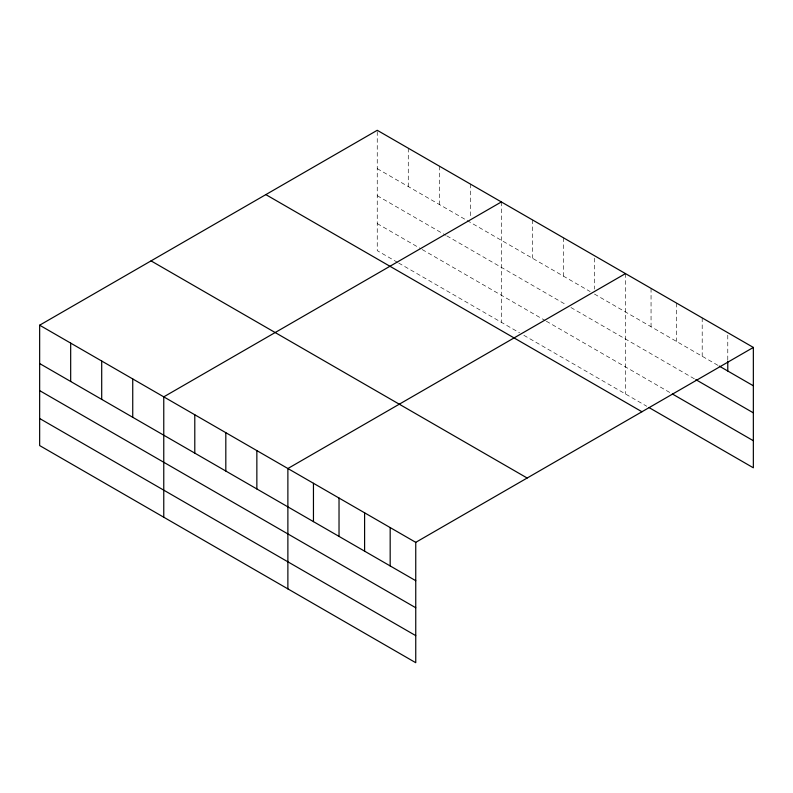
<?xml version="1.0" encoding="UTF-8"?>
<svg xmlns="http://www.w3.org/2000/svg" width="793" height="793" viewBox="0 0 793 793"><rect width="100%" height="100%" fill="white"/><g stroke="black" fill="none" stroke-linecap="round" stroke-linejoin="round"><path stroke-width="0.59" stroke-dasharray="3.96 2.97" d="M397.58 262.394L377.25 250.657L377.25 130.29M377.25 168.641L466.056 219.919M467.127 220.533L590.17 291.576M594.443 294.044L718.18 365.484M377.25 195.712L445.725 235.243M446.796 235.858L566.628 305.047M570.91 307.515L694.737 379.014M377.25 223.596L421.113 248.923M422.183 249.537L545.227 320.57M546.298 321.195L671.294 393.358M398.641 263.008L519.554 332.812M523.826 335.28L646.791 406.274M727.776 335.142L727.776 359.883M702.201 317.904L702.201 356.255M676.627 303.134L676.627 341.486M651.053 288.374L651.053 326.726M625.479 273.605L625.479 393.972M594.443 258.171L594.443 289.098M563.417 237.781L563.417 276.133M532.39 219.869L532.39 258.221M501.364 201.947L501.364 322.315M470.328 184.035L470.328 218.68M439.302 166.124L439.302 204.475M408.276 148.212L408.276 186.563"/><path stroke-width="1.19" d="M415.75 607.755L415.75 542.343L39.65 325.199L39.65 445.567L415.75 662.71L415.75 607.755L39.65 390.622M648.922 407.503L753.35 467.801L753.35 347.433L377.25 130.29L39.65 325.199M501.364 201.947L163.764 396.857L163.764 517.224M625.479 273.605L287.879 468.514L287.879 588.882M415.75 542.343L753.35 347.433M719.251 366.098L753.35 385.785M695.808 379.629L753.35 412.846M672.365 393.972L753.35 440.73M265.843 194.612L641.943 411.755M151.057 260.887L527.157 478.02M39.65 363.551L415.75 580.694M39.65 418.506L415.75 635.639M727.776 361.122L727.776 371.025M390.176 527.583L390.176 565.934M364.602 512.813L364.602 551.165M339.027 498.044L339.027 536.395M313.453 483.284L313.453 521.635M256.853 450.602L256.853 488.954M225.817 432.691L225.817 471.042M194.791 414.779L194.791 453.13M132.738 378.945L132.738 417.296M101.702 361.033L101.702 399.385M70.676 343.121L70.676 381.473"/></g></svg>
